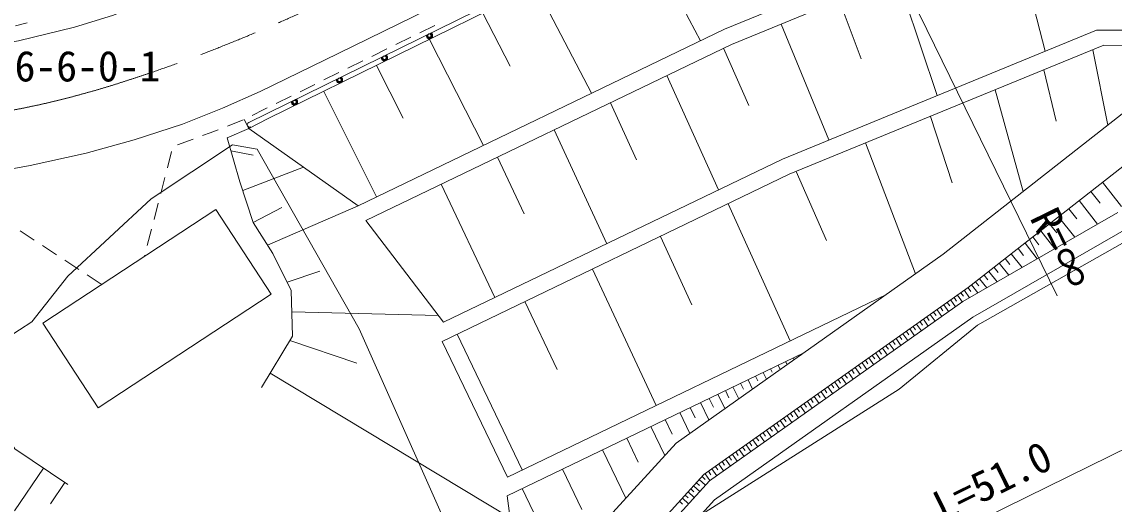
# Model space of a CAD drawing. Units: millimetres, scale not verified. Extents: x 40000 to 680000, y 20000 to 380000.
# Drawn here: x 80662 to 146041, y 262307 to 291162 of the extents above; entities that cross this region are included whole.
import ezdxf
from ezdxf.enums import TextEntityAlignment as Align

# ---------------------------------------------------------------- set-up
doc = ezdxf.new("R2010")
doc.units = ezdxf.units.MM
doc.header["$LTSCALE"] = 1000
doc.linetypes.add('CHAIN', pattern=[18.5, 12, -1.5, 3.5, -1.5])
for name, color, linetype, lineweight in [('M-BGD', 7, 'Continuous', 13), ('M-BMK', 2, 'Continuous', 13), ('M-BMK-ROW', 30, 'Continuous', 13), ('M-BMK-SRVR', 3, 'Continuous', 13), ('M-STR-HTXT', 7, 'Continuous', 13), ('M-STR-STRC', 7, 'Continuous', 13)]:
    doc.layers.add(name, color=color, linetype=linetype, lineweight=lineweight)
doc.styles.add('ＭＳ ゴシック', font='')
doc.styles.get('ＭＳ ゴシック').set_extended_font_data('MS Gothic')

msp = doc.modelspace()

# ---------------------------------------------------------------- linework, layer by layer
at = {"layer": 'M-BGD'}
for p, q in [((122727, 290724), (141294, 298338)), ((123134, 289811), (141729, 297435)), ((117880, 296421), (121292, 290033)), ((140008, 296729), (141919, 289407)), ((133053, 293878), (135438, 286749)), ((111441, 293250), (114765, 286889)), ((129584, 292455), (130892, 288941)), ((108249, 291679), (109883, 288519)), ((80984, 291108), (80274, 290927)), ((105388, 290950), (104491, 290509)), ((126114, 291032), (128966, 284096)), ((100798, 280161), (122727, 290724)), ((126187, 282956), (144990, 290666)), ((144990, 290666), (154015, 290631)), ((101257, 279272), (123134, 289811)), ((103952, 290244), (103055, 289803)), ((105058, 290108), (108297, 283773)), ((126594, 282042), (145424, 289764)), ((145424, 289764), (154343, 289687)), ((102516, 289539), (101619, 289098)), ((122656, 289580), (124185, 286155)), ((144755, 289489), (145660, 284988)), ((101080, 288833), (100183, 288392)), ((101894, 288551), (103485, 285403)), ((99644, 288127), (98747, 287686)), ((119277, 287952), (122365, 281115)), ((141838, 288293), (142568, 285226)), ((98208, 287421), (97311, 286980)), ((138920, 287097), (140598, 281018)), ((96773, 286716), (95875, 286275)), ((98730, 286993), (101885, 280685)), ((95142, 285914), (94444, 285559)), ((95337, 286010), (95142, 285914)), ((115898, 286325), (117457, 282914)), ((146975, 286019), (135815, 277267)), ((93906, 285294), (92975, 284929)), ((93972, 285319), (94244, 284785)), ((135044, 285507), (136348, 281526)), ((91929, 284519), (91482, 284354)), ((92417, 284710), (91929, 284519)), ((94244, 284785), (100798, 280161)), ((112519, 284697), (115670, 277890)), ((90919, 284147), (89981, 283801)), ((131168, 283918), (134147, 276087)), ((89629, 283402), (89378, 282434)), ((93179, 283436), (94498, 283186)), ((148123, 283742), (137309, 275261)), ((93882, 281065), (97516, 282477)), ((105905, 273187), (126187, 282956)), ((109140, 283070), (110731, 279674)), ((89227, 281854), (88976, 280886)), ((105819, 272035), (126594, 282042)), ((127004, 282210), (128815, 278089)), ((105762, 281442), (108975, 274665)), ((145347, 281565), (146481, 280120)), ((144646, 281015), (145196, 280313)), ((92271, 279926), (81914, 273137)), ((88825, 280305), (88573, 279337)), ((92271, 279926), (95588, 274866)), ((94503, 279148), (96224, 280051)), ((95364, 277794), (100798, 280161)), ((122937, 280281), (126644, 272077)), ((143330, 279983), (143811, 279370)), ((143944, 280464), (145045, 279061)), ((101257, 279272), (105905, 273187)), ((136989, 274423), (146260, 279761)), ((142717, 279502), (143679, 278275)), ((81391, 278103), (80555, 278652)), ((88422, 278756), (88171, 277789)), ((137582, 273495), (147051, 278947)), ((141643, 278660), (142485, 277587)), ((142180, 279081), (142601, 278545)), ((118883, 278328), (120759, 274238)), ((140705, 277924), (141441, 276986)), ((141174, 278292), (141542, 277823)), ((82729, 277225), (81893, 277774)), ((88020, 277208), (88007, 277158)), ((135815, 277267), (119822, 265960)), ((139884, 277281), (140528, 276460)), ((140295, 277603), (140617, 277192)), ((84067, 276348), (83231, 276896)), ((139167, 276718), (139730, 276001)), ((139526, 277000), (139807, 276641)), ((85405, 275471), (84569, 276019)), ((96538, 275578), (98495, 276255)), ((114828, 276375), (118629, 268216)), ((138265, 276011), (138480, 275737)), ((138540, 276226), (139032, 275599)), ((138853, 276472), (139099, 276158)), ((137309, 275261), (121484, 264074)), ((137297, 275253), (137454, 275031)), ((137511, 275420), (137887, 274940)), ((137751, 275608), (137939, 275368)), ((137991, 275796), (138421, 275247)), ((95588, 274866), (85231, 268077)), ((109725, 263927), (132418, 274858)), ((136463, 274663), (136607, 274459)), ((136667, 274807), (136956, 274399)), ((136871, 274952), (137016, 274748)), ((137075, 275096), (137389, 274653)), ((110774, 274422), (112698, 270354)), ((136989, 274423), (121817, 263697)), ((135442, 273941), (135731, 273533)), ((135646, 274086), (135791, 273882)), ((135851, 274230), (136139, 273822)), ((136055, 274374), (136199, 274170)), ((136259, 274519), (136548, 274110)), ((96826, 273806), (105595, 273593)), ((137582, 273495), (122125, 262567)), ((134626, 273364), (134914, 272956)), ((134830, 273508), (134974, 273304)), ((135034, 273653), (135323, 273245)), ((135238, 273797), (135383, 273593)), ((81914, 273137), (85231, 268077)), ((133605, 272643), (133749, 272438)), ((133809, 272787), (134098, 272379)), ((134013, 272931), (134158, 272727)), ((134217, 273076), (134506, 272667)), ((134422, 273220), (134566, 273016)), ((96708, 272088), (100710, 270734)), ((105819, 272035), (109725, 263927)), ((106720, 272469), (110615, 264356)), ((132789, 272065), (132933, 271861)), ((132993, 272210), (133281, 271801)), ((133197, 272354), (133341, 272150)), ((133401, 272498), (133690, 272090)), ((109706, 262808), (127460, 271360)), ((131768, 271344), (132056, 270935)), ((131972, 271488), (132116, 271284)), ((132176, 271632), (132465, 271224)), ((132380, 271777), (132525, 271573)), ((132584, 271921), (132873, 271513)), ((126379, 270839), (126441, 270711)), ((126830, 271056), (126881, 270950)), ((127280, 271273), (127306, 271220)), ((130951, 270766), (131240, 270358)), ((131155, 270911), (131300, 270707)), ((131360, 271055), (131648, 270647)), ((131564, 271199), (131708, 270995)), ((95532, 270138), (109892, 261482)), ((125028, 270188), (125225, 269780)), ((125478, 270405), (125577, 270201)), ((125929, 270622), (126053, 270365)), ((129931, 270045), (130075, 269841)), ((130135, 270189), (130423, 269781)), ((130339, 270333), (130483, 270129)), ((130543, 270478), (130832, 270070)), ((130747, 270622), (130891, 270418)), ((123676, 269537), (123848, 269182)), ((124127, 269754), (124397, 269194)), ((124577, 269971), (124712, 269691)), ((129114, 269468), (129258, 269263)), ((129318, 269612), (129607, 269204)), ((129522, 269756), (129667, 269552)), ((129726, 269901), (130015, 269492)), ((122325, 268886), (122741, 268023)), ((122775, 269103), (122983, 268672)), ((123226, 269320), (123569, 268609)), ((128093, 268746), (128382, 268338)), ((128297, 268890), (128442, 268686)), ((128502, 269035), (128790, 268626)), ((128706, 269179), (128850, 268975)), ((128910, 269323), (129198, 268915)), ((120665, 268087), (120965, 267463)), ((121288, 268387), (121787, 267350)), ((121806, 268637), (122056, 268118)), ((127277, 268169), (127565, 267760)), ((127481, 268313), (127625, 268109)), ((127685, 268457), (127974, 268049)), ((127889, 268602), (128033, 268398)), ((120041, 267786), (120642, 266540)), ((126256, 267447), (126400, 267243)), ((126460, 267591), (126749, 267183)), ((126664, 267736), (126809, 267532)), ((126868, 267880), (127157, 267472)), ((127073, 268024), (127217, 267820)), ((118308, 266952), (119143, 265219)), ((119175, 267369), (119592, 266503)), ((125440, 266870), (125584, 266666)), ((125644, 267014), (125932, 266606)), ((125848, 267159), (125992, 266954)), ((126052, 267303), (126341, 266895)), ((116864, 266256), (117560, 264812)), ((124419, 266148), (124707, 265740)), ((124623, 266293), (124767, 266088)), ((124827, 266437), (125116, 266029)), ((125031, 266581), (125176, 266377)), ((125235, 266726), (125524, 266317)), ((119822, 265960), (111387, 256749)), ((115421, 265560), (116812, 262673)), ((123602, 265571), (123891, 265163)), ((123806, 265715), (123951, 265511)), ((124011, 265860), (124299, 265451)), ((124215, 266004), (124359, 265800)), ((122582, 264849), (122726, 264645)), ((122786, 264994), (123074, 264586)), ((122990, 265138), (123134, 264934)), ((123194, 265282), (123483, 264874)), ((123398, 265427), (123542, 265223)), ((81959, 264458), (80230, 261906)), ((113014, 264401), (114173, 261995)), ((121765, 264272), (121909, 264068)), ((121969, 264416), (122258, 264008)), ((122173, 264561), (122318, 264357)), ((122377, 264705), (122666, 264297)), ((83235, 263594), (82371, 262318)), ((121817, 263697), (109997, 250788)), ((121484, 264074), (113231, 255060)), ((121041, 263590), (121226, 263421)), ((121210, 263774), (121579, 263436)), ((121379, 263958), (121563, 263790)), ((121561, 264128), (121849, 263720)), ((110607, 263242), (112926, 258429)), ((120366, 262852), (120550, 262683)), ((120535, 263037), (120903, 262699)), ((120704, 263221), (120888, 263052)), ((120872, 263405), (121241, 263068)), ((109706, 262808), (110692, 255778)), ((122125, 262567), (110710, 250100)), ((120028, 262483), (120213, 262315)), ((120197, 262668), (120566, 262330))]:
    msp.add_line(p, q, dxfattribs=at)
for points in [[(118576, 296763), (95410, 285378), (94244, 284785)], [(94244, 284785), (92954, 284215), (93714, 281584), (94503, 279148), (95675, 277304)], [(95675, 277304), (96786, 275082), (96872, 272361), (95016, 269281)], [(77859, 276479), (76834, 274265), (77487, 270467), (78859, 267809), (80239, 265624), (83411, 263474)]]:
    msp.add_lwpolyline(points, dxfattribs=at)
at = {"layer": 'M-BMK', "linetype": 'CHAIN'}
msp.add_spline([(106856, 296210), (102058, 293880), (97221, 291636), (92307, 289564), (87291, 287755), (82161, 286305), (76923, 285312)], degree=3, dxfattribs=at)
at = {"layer": 'M-BMK-ROW'}
for points in [[(121185, 261593), (133173, 269185), (137871, 273019), (147463, 278449), (149202, 281738), (156865, 282122), (161277, 285076), (164809, 285256), (167853, 283308), (173951, 280279), (175016, 274835), (178086, 271305), (183664, 267467), (188871, 267388), (194697, 271994), (198032, 273766), (200275, 277742), (202507, 278963), (203868, 276667), (210092, 269731)], [(68070, 267226), (73868, 268434), (81253, 273205), (83411, 275952), (88393, 280576), (93261, 283797), (94738, 283543), (100850, 272791), (109561, 253244)]]:
    msp.add_lwpolyline(points, dxfattribs=at)
at = {"layer": 'M-STR-HTXT'}
for p, q in [((127233, 306197), (142637, 274769)), ((126661, 255802), (147038, 265790))]:
    msp.add_line(p, q, dxfattribs=at)
at = {"layer": 'M-STR-STRC'}
for points in [[(67540, 288676), (67581, 288673), (70164, 288693), (73231, 288931), (76966, 289410), (80455, 290022), (83823, 290842), (86086, 291547), (89321, 292792), (110287, 301500), (114292, 303242), (118958, 305443), (127776, 309789)], [(66805, 281207), (66839, 281204), (70460, 281184), (74211, 281491), (77741, 281958), (81167, 282565), (84519, 283312), (87386, 284094), (90274, 285047), (92669, 285997), (94928, 287003), (99597, 289264), (117676, 298125), (121940, 300060), (130727, 303722), (139742, 307438)], [(94242, 285142), (115785, 295734), (119372, 297455), (134089, 303682), (137805, 305129), (139722, 305627)]]:
    msp.add_lwpolyline(points, dxfattribs=at)
for centre in [(105060, 290336), (102368, 289012), (99676, 287688), (96983, 286365)]:
    msp.add_circle(centre, 100, dxfattribs=at)
for centre, radius, start, end in [((105060, 290336), 188, 169.31162, 63.05141), ((105060, 290336), 150, 157.59114, 74.77189), ((105060, 290336), 112, 116.18153, 116.1815), ((102368, 289012), 188, 169.31162, 63.05141), ((102368, 289012), 150, 157.59114, 74.77189), ((102368, 289012), 112, 116.18153, 116.1815), ((99676, 287688), 188, 169.31162, 63.05141), ((99676, 287688), 150, 157.59114, 74.77189), ((99676, 287688), 112, 116.18153, 116.1815), ((96983, 286365), 188, 169.31162, 63.05141), ((96983, 286365), 150, 157.59114, 74.77189), ((96983, 286365), 112, 116.18153, 116.1815), ((94308, 285007), 150, 116.18152, 296.18152)]:
    msp.add_arc(centre, radius, start, end, dxfattribs=at)

# ---------------------------------------------------------------- texts
at = {"layer": 'M-BMK-SRVR', "style": 'ＭＳ ゴシック'}
msp.add_text('346-6-0-1', height=1833, dxfattribs=at).set_placement((77735, 287046), align=Align.BOTTOM_LEFT)
at = {"layer": 'M-STR-HTXT', "style": 'ＭＳ ゴシック'}
msp.add_text('R=∞', height=1833, rotation=296.111, dxfattribs=at).set_placement((140467, 279198), align=Align.BOTTOM_LEFT)
msp.add_text('ガードレール\u3000L=51.0', height=1833, rotation=26.111, dxfattribs=at).set_placement((131539, 258527), align=Align.BOTTOM_CENTER)

doc.saveas('drawing.dxf')
